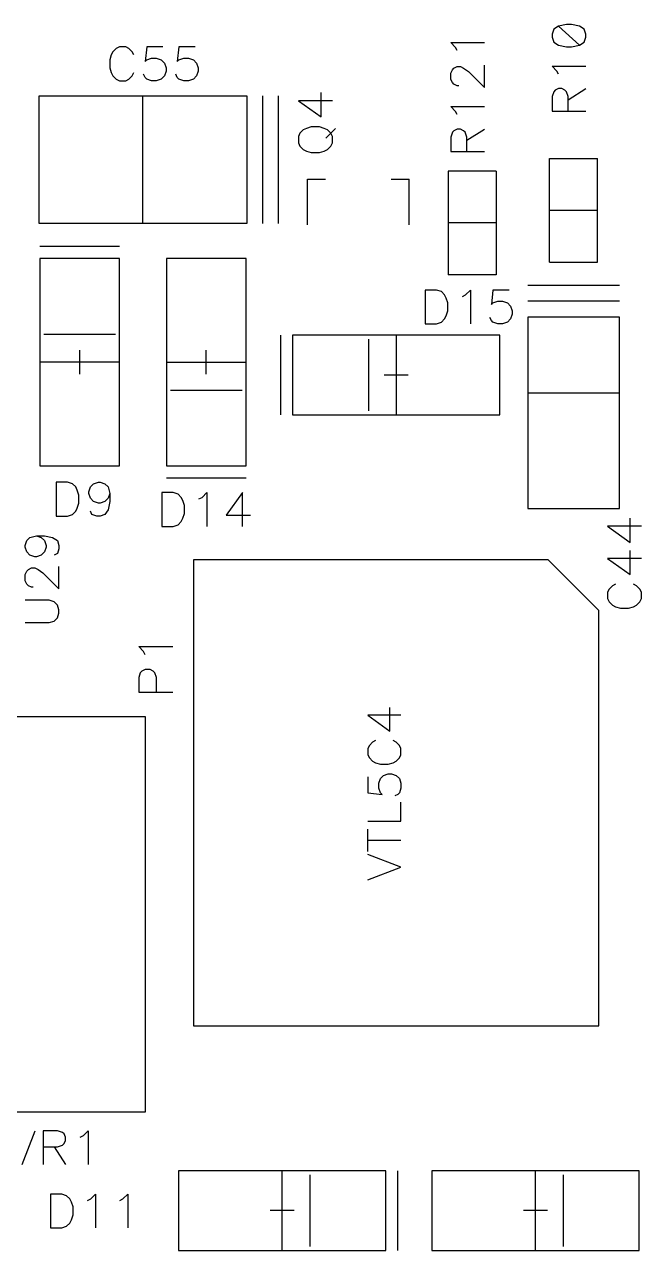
# Model space of a CAD drawing. Extents: x 295 to 953, y 10 to 290.
# Drawn here: x 670.4 to 695.9, y 136 to 186.7 of the extents above; entities that cross this region are included whole.
import ezdxf

# ---------------------------------------------------------------- set-up
doc = ezdxf.new("R2010")
doc.units = 0
doc.header["$LTSCALE"] = 5
doc.header["$MEASUREMENT"] = 0
doc.layers.add('DV-INT-A3_TSK', color=14, linetype='CONTINUOUS')

msp = doc.modelspace()

# ---------------------------------------------------------------- linework, layer by layer
at = {"layer": 'DV-INT-A3_TSK', "color": 7}
for p, q in [((692.832, 186.716), (692.501, 186.649)), ((693.033, 186.716), (692.832, 186.716)), ((693.364, 186.649), (693.033, 186.716)), ((692.304, 186.519), (692.237, 186.317)), ((692.237, 186.317), (692.237, 186.188)), ((692.237, 186.188), (692.304, 185.986)), ((692.501, 186.649), (692.304, 186.519)), ((692.501, 186.649), (693.364, 185.856)), ((693.561, 186.519), (693.364, 186.649)), ((693.628, 186.317), (693.561, 186.519)), ((693.561, 185.986), (693.628, 186.188)), ((693.628, 186.188), (693.628, 186.317)), ((674.199, 185.722), (674.065, 185.588)), ((674.333, 185.789), (674.199, 185.722)), ((674.597, 185.789), (674.333, 185.789)), ((674.731, 185.722), (674.597, 185.789)), ((674.865, 185.588), (674.731, 185.722)), ((675.465, 185.789), (675.397, 185.19)), ((676.131, 185.789), (675.465, 185.789)), ((676.797, 185.789), (676.73, 185.19)), ((677.464, 185.789), (676.797, 185.789)), ((688.243, 185.768), (688.046, 185.97)), ((688.046, 185.97), (689.437, 185.97)), ((688.31, 185.639), (688.243, 185.768)), ((692.304, 185.986), (692.501, 185.856)), ((692.501, 185.856), (692.832, 185.789)), ((692.832, 185.789), (693.033, 185.789)), ((693.033, 185.789), (693.364, 185.856)), ((693.364, 185.856), (693.561, 185.986)), ((673.998, 185.458), (673.935, 185.257)), ((673.935, 185.257), (673.935, 184.926)), ((674.065, 185.588), (673.998, 185.458)), ((674.932, 185.458), (674.865, 185.588)), ((675.397, 185.19), (675.465, 185.257)), ((675.465, 185.257), (675.666, 185.324)), ((675.666, 185.324), (675.863, 185.324)), ((675.863, 185.324), (676.064, 185.257)), ((676.064, 185.257), (676.198, 185.123)), ((676.73, 185.19), (676.797, 185.257)), ((676.797, 185.257), (676.994, 185.324)), ((676.994, 185.324), (677.195, 185.324)), ((677.195, 185.324), (677.397, 185.257)), ((677.397, 185.257), (677.526, 185.123)), ((673.935, 184.926), (673.998, 184.725)), ((673.998, 184.725), (674.065, 184.591)), ((674.865, 184.591), (674.932, 184.725)), ((675.397, 184.524), (675.33, 184.658)), ((676.198, 185.123), (676.265, 184.926)), ((676.265, 184.792), (676.198, 184.591)), ((676.265, 184.926), (676.265, 184.792)), ((676.73, 184.524), (676.663, 184.658)), ((677.526, 185.123), (677.594, 184.926)), ((677.594, 184.792), (677.526, 184.591)), ((677.594, 184.926), (677.594, 184.792)), ((688.046, 184.708), (688.113, 184.842)), ((688.046, 184.444), (688.046, 184.708)), ((688.113, 184.842), (688.176, 184.909)), ((688.176, 184.909), (688.31, 184.972)), ((688.31, 184.972), (688.444, 184.972)), ((688.444, 184.972), (688.574, 184.909)), ((688.574, 184.909), (688.775, 184.775)), ((688.775, 184.775), (689.437, 184.113)), ((689.437, 184.113), (689.437, 185.039)), ((692.434, 184.792), (692.237, 184.993)), ((692.237, 184.993), (693.628, 184.993)), ((692.501, 184.662), (692.434, 184.792)), ((674.065, 184.591), (674.199, 184.457)), ((674.199, 184.457), (674.333, 184.39)), ((674.333, 184.39), (674.597, 184.39)), ((674.597, 184.39), (674.731, 184.457)), ((674.731, 184.457), (674.865, 184.591)), ((675.465, 184.457), (675.397, 184.524)), ((675.666, 184.39), (675.465, 184.457)), ((675.863, 184.39), (675.666, 184.39)), ((676.064, 184.457), (675.863, 184.39)), ((676.198, 184.591), (676.064, 184.457)), ((676.797, 184.457), (676.73, 184.524)), ((676.994, 184.39), (676.797, 184.457)), ((677.195, 184.39), (676.994, 184.39)), ((677.397, 184.457), (677.195, 184.39)), ((677.526, 184.591), (677.397, 184.457)), ((688.113, 184.31), (688.046, 184.444)), ((688.176, 184.243), (688.113, 184.31)), ((688.31, 184.18), (688.176, 184.243)), ((688.377, 184.18), (688.31, 184.18)), ((671.022, 178.485), (671.022, 183.761)), ((671.022, 183.761), (679.601, 183.761)), ((675.309, 178.485), (675.309, 183.761)), ((679.601, 183.761), (679.601, 178.485)), ((680.263, 178.485), (680.263, 183.761)), ((680.921, 178.485), (680.921, 183.761)), ((682.677, 182.893), (682.677, 183.899)), ((692.304, 183.933), (692.237, 183.732)), ((692.237, 183.732), (692.237, 183.137)), ((692.367, 184), (692.304, 183.933)), ((692.501, 184.063), (692.367, 184)), ((692.635, 184.063), (692.501, 184.063)), ((692.765, 184), (692.635, 184.063)), ((692.832, 183.933), (692.765, 184)), ((692.899, 183.732), (692.832, 183.933)), ((692.899, 183.602), (693.628, 184.063)), ((692.899, 183.137), (692.899, 183.732)), ((683.147, 183.564), (681.738, 183.564)), ((681.738, 183.564), (682.677, 182.893)), ((688.243, 183.116), (688.046, 183.317)), ((688.046, 183.317), (689.437, 183.317)), ((688.31, 182.986), (688.243, 183.116)), ((692.237, 183.137), (693.628, 183.137)), ((681.805, 182.219), (681.738, 182.085)), ((681.94, 182.353), (681.805, 182.219)), ((682.074, 182.42), (681.94, 182.353)), ((682.275, 182.487), (682.074, 182.42)), ((682.61, 182.487), (682.275, 182.487)), ((682.811, 182.42), (682.61, 182.487)), ((682.945, 182.353), (682.811, 182.42)), ((682.878, 182.018), (683.281, 182.42)), ((683.08, 182.219), (682.945, 182.353)), ((683.147, 182.085), (683.08, 182.219)), ((688.113, 182.256), (688.046, 182.055)), ((688.176, 182.323), (688.113, 182.256)), ((688.31, 182.386), (688.176, 182.323)), ((688.444, 182.386), (688.31, 182.386)), ((688.574, 182.323), (688.444, 182.386)), ((688.641, 182.256), (688.574, 182.323)), ((688.708, 182.055), (688.641, 182.256)), ((688.708, 181.925), (689.437, 182.386)), ((681.738, 182.085), (681.738, 181.816)), ((681.738, 181.816), (681.805, 181.682)), ((681.805, 181.682), (681.94, 181.548)), ((682.945, 181.548), (683.08, 181.682)), ((683.08, 181.682), (683.147, 181.816)), ((683.147, 181.816), (683.147, 182.085)), ((688.046, 182.055), (688.046, 181.46)), ((688.708, 181.46), (688.708, 182.055)), ((681.94, 181.548), (682.074, 181.481)), ((682.074, 181.481), (682.275, 181.414)), ((682.275, 181.414), (682.61, 181.414)), ((682.61, 181.414), (682.811, 181.481)), ((682.811, 181.481), (682.945, 181.548)), ((688.046, 181.46), (689.437, 181.46)), ((692.132, 176.884), (692.132, 181.171)), ((692.132, 181.171), (694.114, 181.171)), ((694.114, 176.884), (694.114, 181.171)), ((687.941, 180.647), (687.941, 176.36)), ((689.923, 180.647), (687.941, 180.647)), ((689.923, 180.647), (689.923, 176.36)), ((682.116, 178.422), (682.116, 180.32)), ((682.116, 180.32), (682.857, 180.32)), ((685.577, 180.32), (686.319, 180.32)), ((686.319, 178.422), (686.319, 180.32)), ((692.132, 179.029), (694.114, 179.029)), ((679.601, 178.485), (671.022, 178.485)), ((689.923, 178.505), (687.941, 178.505)), ((674.341, 177.525), (671.043, 177.525)), ((671.043, 177.03), (671.043, 168.451)), ((674.341, 177.03), (671.043, 177.03)), ((674.341, 168.451), (674.341, 177.03)), ((676.282, 177.03), (676.282, 168.451)), ((679.58, 177.03), (676.282, 177.03)), ((679.58, 168.451), (679.58, 177.03)), ((692.132, 176.884), (694.114, 176.884)), ((689.923, 176.36), (687.941, 176.36)), ((686.99, 175.731), (686.99, 174.331)), ((687.459, 175.731), (686.99, 175.731)), ((687.656, 175.664), (687.459, 175.731)), ((687.79, 175.53), (687.656, 175.664)), ((687.857, 175.4), (687.79, 175.53)), ((688.524, 175.467), (688.658, 175.53)), ((688.658, 175.53), (688.855, 175.731)), ((688.855, 175.731), (688.855, 174.331)), ((689.789, 175.731), (689.722, 175.132)), ((690.456, 175.731), (689.789, 175.731)), ((695.02, 175.924), (691.227, 175.924)), ((687.924, 175.199), (687.857, 175.4)), ((687.924, 174.868), (687.924, 175.199)), ((689.722, 175.132), (689.789, 175.199)), ((689.789, 175.199), (689.986, 175.266)), ((689.986, 175.266), (690.187, 175.266)), ((690.187, 175.266), (690.389, 175.199)), ((690.389, 175.199), (690.519, 175.065)), ((690.519, 175.065), (690.586, 174.868)), ((695.02, 175.266), (691.227, 175.266)), ((687.656, 174.398), (687.79, 174.532)), ((687.79, 174.532), (687.857, 174.667)), ((687.857, 174.667), (687.924, 174.868)), ((689.722, 174.465), (689.655, 174.599)), ((690.519, 174.532), (690.389, 174.398)), ((690.586, 174.734), (690.519, 174.532)), ((690.586, 174.868), (690.586, 174.734)), ((695.02, 174.604), (691.227, 174.604)), ((691.227, 174.604), (691.227, 171.8)), ((695.02, 171.8), (695.02, 174.604)), ((686.99, 174.331), (687.459, 174.331)), ((687.459, 174.331), (687.656, 174.398)), ((689.789, 174.398), (689.722, 174.465)), ((689.986, 174.331), (689.789, 174.398)), ((690.187, 174.331), (689.986, 174.331)), ((690.389, 174.398), (690.187, 174.331)), ((674.178, 173.895), (671.206, 173.895)), ((681.005, 173.866), (681.005, 170.568)), ((690.079, 173.866), (681.5, 173.866)), ((681.5, 173.866), (681.5, 170.568)), ((684.634, 173.703), (684.634, 170.731)), ((685.787, 173.866), (685.787, 170.568)), ((690.079, 170.568), (690.079, 173.866)), ((672.69, 173.237), (672.69, 172.244)), ((677.929, 172.244), (677.929, 173.237)), ((674.341, 172.743), (671.043, 172.743)), ((676.282, 172.743), (679.58, 172.743)), ((685.292, 172.219), (686.286, 172.219)), ((676.445, 171.586), (679.417, 171.586)), ((691.227, 171.8), (691.227, 171.058)), ((695.02, 171.469), (691.227, 171.469)), ((695.02, 171.058), (695.02, 171.8)), ((691.227, 171.058), (691.227, 170.149)), ((695.02, 170.149), (695.02, 171.058)), ((681.5, 170.568), (690.079, 170.568)), ((691.227, 170.149), (691.227, 169.654)), ((695.02, 169.654), (695.02, 170.149)), ((691.227, 169.654), (691.227, 166.687)), ((695.02, 166.687), (695.02, 169.654)), ((671.043, 168.451), (674.341, 168.451)), ((676.282, 168.451), (679.58, 168.451)), ((676.282, 167.957), (679.58, 167.957)), ((671.722, 167.785), (671.722, 166.373)), ((672.191, 167.785), (671.722, 167.785)), ((672.393, 167.718), (672.191, 167.785)), ((672.527, 167.584), (672.393, 167.718)), ((672.594, 167.45), (672.527, 167.584)), ((672.661, 167.248), (672.594, 167.45)), ((673.067, 167.383), (673.134, 167.584)), ((673.134, 167.584), (673.268, 167.718)), ((673.268, 167.718), (673.47, 167.785)), ((673.47, 167.785), (673.537, 167.785)), ((673.537, 167.785), (673.738, 167.718)), ((673.738, 167.718), (673.872, 167.584)), ((673.872, 167.584), (673.939, 167.315)), ((672.594, 166.708), (672.661, 166.909)), ((672.661, 166.909), (672.661, 167.248)), ((673.067, 167.315), (673.067, 167.383)), ((673.134, 167.114), (673.067, 167.315)), ((673.268, 166.98), (673.134, 167.114)), ((673.47, 166.909), (673.268, 166.98)), ((673.537, 166.909), (673.47, 166.909)), ((673.738, 166.98), (673.537, 166.909)), ((673.872, 167.114), (673.738, 166.98)), ((673.939, 167.315), (673.872, 167.114)), ((673.939, 166.98), (673.872, 166.641)), ((673.939, 167.315), (673.939, 166.98)), ((676.093, 167.349), (676.093, 165.949)), ((676.563, 167.349), (676.093, 167.349)), ((676.76, 167.282), (676.563, 167.349)), ((676.894, 167.148), (676.76, 167.282)), ((676.961, 167.018), (676.894, 167.148)), ((677.028, 166.817), (676.961, 167.018)), ((677.627, 167.085), (677.761, 167.148)), ((677.761, 167.148), (677.958, 167.349)), ((677.958, 167.349), (677.958, 165.949)), ((679.425, 167.349), (678.759, 166.419)), ((679.425, 165.949), (679.425, 167.349)), ((672.191, 166.373), (672.393, 166.44)), ((672.393, 166.44), (672.527, 166.574)), ((672.527, 166.574), (672.594, 166.708)), ((673.201, 166.44), (673.134, 166.574)), ((673.403, 166.373), (673.201, 166.44)), ((673.738, 166.44), (673.537, 166.373)), ((673.872, 166.641), (673.738, 166.44)), ((676.961, 166.285), (677.028, 166.486)), ((677.028, 166.486), (677.028, 166.817)), ((678.759, 166.419), (679.756, 166.419)), ((691.227, 166.687), (695.02, 166.687)), ((671.722, 166.373), (672.191, 166.373)), ((673.537, 166.373), (673.403, 166.373)), ((676.093, 165.949), (676.563, 165.949)), ((676.563, 165.949), (676.76, 166.016)), ((676.76, 166.016), (676.894, 166.15)), ((676.894, 166.15), (676.961, 166.285)), ((695.933, 165.958), (694.534, 165.958)), ((694.534, 165.958), (695.464, 165.291)), ((695.464, 165.291), (695.464, 166.289)), ((670.435, 165.161), (670.502, 165.362)), ((670.502, 165.362), (670.636, 165.492)), ((670.636, 165.492), (670.901, 165.559)), ((670.901, 165.559), (671.102, 165.492)), ((670.901, 165.559), (671.236, 165.559)), ((671.102, 165.492), (671.236, 165.362)), ((671.236, 165.559), (671.567, 165.492)), ((671.236, 165.362), (671.303, 165.161)), ((671.567, 165.492), (671.768, 165.362)), ((671.768, 165.362), (671.835, 165.161)), ((670.435, 165.094), (670.435, 165.161)), ((670.502, 164.893), (670.435, 165.094)), ((670.636, 164.763), (670.502, 164.893)), ((671.236, 164.893), (671.102, 164.763)), ((671.303, 165.094), (671.236, 164.893)), ((671.303, 165.161), (671.303, 165.094)), ((671.835, 165.027), (671.768, 164.83)), ((671.835, 165.161), (671.835, 165.027)), ((695.464, 163.958), (695.464, 164.956)), ((670.833, 164.696), (670.636, 164.763)), ((670.901, 164.696), (670.833, 164.696)), ((671.102, 164.763), (670.901, 164.696)), ((671.768, 164.83), (671.634, 164.763)), ((677.405, 164.57), (677.405, 145.292)), ((692.073, 164.57), (677.405, 164.57)), ((692.073, 164.57), (694.169, 162.475)), ((695.933, 164.625), (694.534, 164.625)), ((694.534, 164.625), (695.464, 163.958)), ((670.435, 163.963), (670.502, 164.097)), ((670.435, 163.699), (670.435, 163.963)), ((670.502, 164.097), (670.569, 164.164)), ((670.569, 164.164), (670.704, 164.231)), ((670.704, 164.231), (670.833, 164.231)), ((670.833, 164.231), (670.968, 164.164)), ((670.968, 164.164), (671.169, 164.03)), ((671.169, 164.03), (671.835, 163.363)), ((671.835, 163.363), (671.835, 164.294)), ((670.502, 163.565), (670.435, 163.699)), ((670.569, 163.497), (670.502, 163.565)), ((670.704, 163.43), (670.569, 163.497)), ((670.766, 163.43), (670.704, 163.43)), ((694.601, 163.359), (694.534, 163.225)), ((694.735, 163.493), (694.601, 163.359)), ((694.865, 163.56), (694.735, 163.493)), ((695.732, 163.493), (695.598, 163.56)), ((695.866, 163.359), (695.732, 163.493)), ((695.933, 163.225), (695.866, 163.359)), ((671.433, 162.898), (670.435, 162.898)), ((671.634, 162.831), (671.433, 162.898)), ((671.768, 162.697), (671.634, 162.831)), ((694.534, 163.225), (694.534, 162.961)), ((694.534, 162.961), (694.601, 162.827)), ((694.601, 162.827), (694.735, 162.693)), ((695.732, 162.693), (695.866, 162.827)), ((695.866, 162.827), (695.933, 162.961)), ((695.933, 162.961), (695.933, 163.225)), ((671.835, 162.5), (671.768, 162.697)), ((671.768, 162.165), (671.835, 162.366)), ((671.835, 162.366), (671.835, 162.5)), ((694.169, 145.292), (694.169, 162.475)), ((694.735, 162.693), (694.865, 162.626)), ((694.865, 162.626), (695.066, 162.563)), ((695.066, 162.563), (695.397, 162.563)), ((695.397, 162.563), (695.598, 162.626)), ((695.598, 162.626), (695.732, 162.693)), ((670.435, 161.968), (671.433, 161.968)), ((671.433, 161.968), (671.634, 162.035)), ((671.634, 162.035), (671.768, 162.165)), ((675.335, 160.773), (675.133, 160.975)), ((675.133, 160.975), (676.546, 160.975)), ((675.402, 160.639), (675.335, 160.773)), ((675.2, 159.897), (675.133, 159.696)), ((675.268, 159.964), (675.2, 159.897)), ((675.402, 160.032), (675.268, 159.964)), ((675.603, 160.032), (675.402, 160.032)), ((675.737, 159.964), (675.603, 160.032)), ((675.804, 159.897), (675.737, 159.964)), ((675.871, 159.696), (675.804, 159.897)), ((675.133, 159.696), (675.133, 159.093)), ((675.871, 159.093), (675.871, 159.696)), ((675.133, 159.093), (676.546, 159.093)), ((685.527, 157.483), (685.527, 158.464)), ((675.414, 158.074), (667.87, 158.074)), ((675.414, 141.729), (675.414, 158.074)), ((685.984, 158.137), (684.609, 158.137)), ((684.609, 158.137), (685.527, 157.483)), ((684.676, 156.892), (684.609, 156.763)), ((684.609, 156.763), (684.609, 156.499)), ((684.806, 157.022), (684.676, 156.892)), ((684.936, 157.089), (684.806, 157.022)), ((685.787, 157.022), (685.657, 157.089)), ((685.921, 156.892), (685.787, 157.022)), ((685.984, 156.763), (685.921, 156.892)), ((685.984, 156.499), (685.984, 156.763)), ((684.609, 156.499), (684.676, 156.369)), ((684.676, 156.369), (684.806, 156.239)), ((684.806, 156.239), (684.936, 156.172)), ((685.657, 156.172), (685.787, 156.239)), ((685.787, 156.239), (685.921, 156.369)), ((685.921, 156.369), (685.984, 156.499)), ((684.936, 156.172), (685.133, 156.109)), ((685.133, 156.109), (685.46, 156.109)), ((685.46, 156.109), (685.657, 156.172)), ((684.609, 155.585), (684.609, 154.927)), ((685.07, 155.321), (685.133, 155.518)), ((685.07, 155.124), (685.07, 155.321)), ((685.133, 155.518), (685.263, 155.648)), ((685.263, 155.648), (685.46, 155.715)), ((685.46, 155.715), (685.594, 155.715)), ((685.594, 155.715), (685.787, 155.648)), ((685.787, 155.648), (685.921, 155.518)), ((685.921, 155.518), (685.984, 155.321)), ((685.984, 155.321), (685.984, 155.124)), ((684.609, 154.927), (685.2, 154.864)), ((685.133, 154.927), (685.07, 155.124)), ((685.2, 154.864), (685.133, 154.927)), ((685.854, 154.864), (685.724, 154.797)), ((685.921, 154.927), (685.854, 154.864)), ((685.984, 155.124), (685.921, 154.927)), ((685.984, 153.749), (685.984, 154.537)), ((684.609, 153.749), (685.984, 153.749)), ((684.609, 152.504), (684.609, 153.422)), ((684.609, 152.966), (685.984, 152.966)), ((685.984, 151.851), (684.609, 152.375)), ((684.609, 151.327), (685.984, 151.851)), ((677.405, 145.292), (694.169, 145.292)), ((667.87, 141.729), (675.414, 141.729)), ((670.314, 139.55), (670.846, 140.946)), ((671.776, 140.946), (671.177, 140.946)), ((671.177, 140.946), (671.177, 139.55)), ((671.978, 140.879), (671.776, 140.946)), ((672.045, 140.816), (671.978, 140.879)), ((672.112, 140.682), (672.045, 140.816)), ((672.045, 140.413), (672.112, 140.548)), ((672.112, 140.548), (672.112, 140.682)), ((672.711, 140.682), (672.845, 140.749)), ((672.845, 140.749), (673.042, 140.946)), ((673.042, 140.946), (673.042, 139.55)), ((671.177, 140.279), (671.776, 140.279)), ((671.642, 140.279), (672.112, 139.55)), ((671.776, 140.279), (671.978, 140.346)), ((671.978, 140.346), (672.045, 140.413)), ((685.364, 139.29), (676.785, 139.29)), ((676.785, 139.29), (676.785, 135.992)), ((681.072, 135.992), (681.072, 139.29)), ((682.229, 136.155), (682.229, 139.127)), ((685.364, 135.992), (685.364, 139.29)), ((685.858, 135.992), (685.858, 139.29)), ((695.841, 139.29), (687.262, 139.29)), ((687.262, 139.29), (687.262, 135.992)), ((691.55, 135.992), (691.55, 139.29)), ((692.706, 136.155), (692.706, 139.127)), ((695.841, 135.992), (695.841, 139.29)), ((671.483, 138.326), (671.483, 136.927)), ((671.952, 138.326), (671.483, 138.326)), ((672.149, 138.259), (671.952, 138.326)), ((672.284, 138.125), (672.149, 138.259)), ((672.351, 137.995), (672.284, 138.125)), ((672.418, 137.794), (672.351, 137.995)), ((673.017, 138.062), (673.151, 138.125)), ((673.151, 138.125), (673.348, 138.326)), ((673.348, 138.326), (673.348, 136.927)), ((674.35, 138.062), (674.48, 138.125)), ((674.48, 138.125), (674.681, 138.326)), ((674.681, 138.326), (674.681, 136.927)), ((672.351, 137.262), (672.418, 137.463)), ((672.418, 137.463), (672.418, 137.794)), ((681.571, 137.643), (680.578, 137.643)), ((692.048, 137.643), (691.055, 137.643)), ((671.952, 136.927), (672.149, 136.994)), ((672.149, 136.994), (672.284, 137.128)), ((672.284, 137.128), (672.351, 137.262)), ((671.483, 136.927), (671.952, 136.927)), ((676.785, 135.992), (685.364, 135.992)), ((687.262, 135.992), (695.841, 135.992))]:
    msp.add_line(p, q, dxfattribs=at)

doc.saveas('drawing.dxf')
